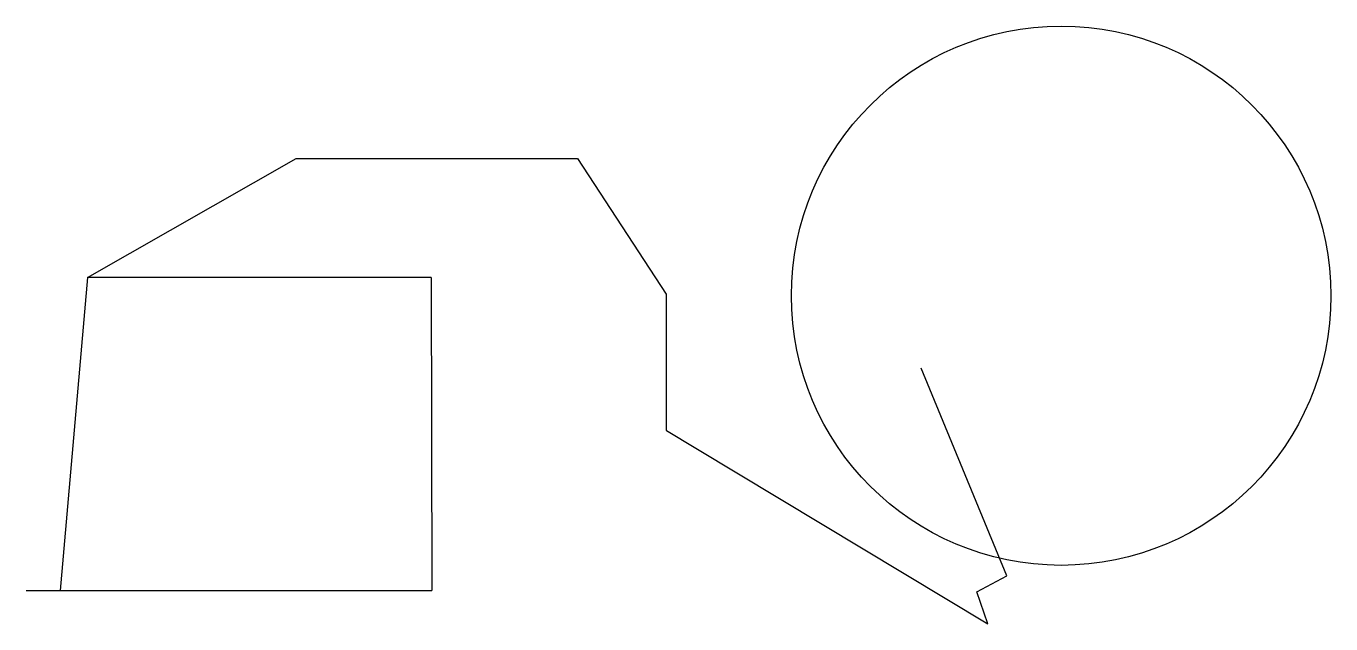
# Model space of a CAD drawing. Header units: inches. Extents: x 1999 to 5826, y 901 to 2655.
import ezdxf

# ---------------------------------------------------------------- set-up
doc = ezdxf.new("R2010")
doc.units = ezdxf.units.IN

msp = doc.modelspace()

# ---------------------------------------------------------------- linework, layer by layer
for p, q in [((2179.2, 1917.2), (2791.3, 2266.2)), ((2791.3, 2266.2), (3515.7, 2266.2)), ((3515.7, 2266.2), (3615.7, 2266.2)), ((3615.7, 2266.2), (3876.2, 1868.7)), ((2179.2, 1917.2), (2098.9, 998.8)), ((3187.3, 1917.2), (2179.2, 1917.2)), ((3187.3, 1917.2), (3189.2, 998.8)), ((3876.2, 1868.7), (3876.2, 1768.7)), ((3876.2, 1768.7), (3876.2, 1668.7)), ((3876.2, 1668.7), (3876.2, 1568.7)), ((4875.3, 1042.3), (4624.4, 1651.2)), ((3876.2, 1568.7), (3876.2, 1468.7)), ((3876.2, 1468.7), (3877.2, 1468.7)), ((3877.2, 1468.7), (3962.9, 1417.1)), ((3962.9, 1417.1), (4819.4, 900.9)), ((4786.9, 995.5), (4875.3, 1042.3)), ((1998.9, 998.8), (2098.9, 998.8)), ((2098.9, 998.8), (3189.2, 998.8)), ((4819.4, 900.9), (4786.9, 995.5)), ((4819.4, 900.9), (4819.4, 900.9))]:
    msp.add_line(p, q)
msp.add_circle((5034.6, 1864), 791.2)

doc.saveas('drawing.dxf')
